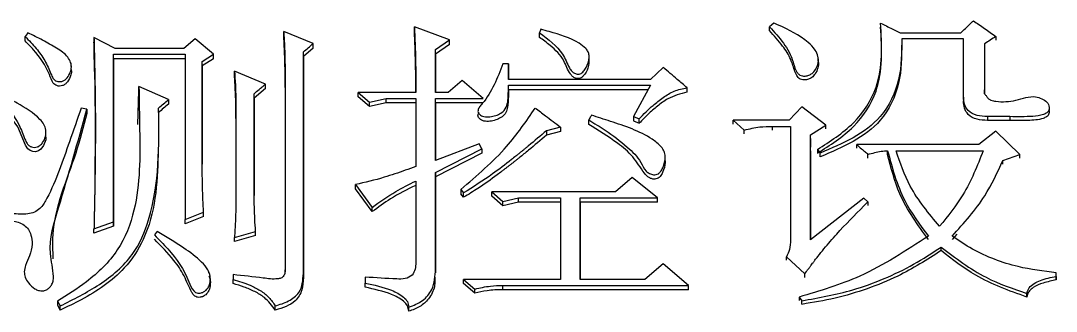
# Model space of a CAD drawing. Header units: millimetres. Extents: x 2344 to 4024, y 1094 to 2282.
# Drawn here: x 2726.69 to 2734.66, y 2058.27 to 2060.51 of the extents above; entities that cross this region are included whole.
import ezdxf

# ---------------------------------------------------------------- set-up
doc = ezdxf.new("R2010")
doc.units = ezdxf.units.MM

msp = doc.modelspace()

# ---------------------------------------------------------------- linework, layer by layer
at = {"color": 7, "linetype": 'Continuous', "lineweight": 25}
for p, q in [((2729.9887, 2060.3645), (2729.7183, 2060.4655)), ((2729.7183, 2060.4306), (2729.7183, 2060.4655)), ((2730.6918, 2060.4471), (2730.681, 2060.4196)), ((2732.452, 2060.4366), (2732.452, 2060.4664)), ((2726.7219, 2060.3573), (2726.7219, 2060.3921)), ((2727.4142, 2060.3003), (2727.2519, 2060.3829)), ((2727.2519, 2060.3829), (2727.2519, 2060.3481)), ((2728.0308, 2060.3737), (2727.9442, 2060.3003)), ((2728.1714, 2060.2543), (2728.0308, 2060.3737)), ((2728.9394, 2060.337), (2728.7123, 2060.4288)), ((2728.7123, 2060.3939), (2728.7123, 2060.4288)), ((2729.8805, 2060.2911), (2729.9887, 2060.3645)), ((2729.9887, 2060.3298), (2729.9887, 2060.3645)), ((2730.681, 2060.3848), (2730.681, 2060.4196)), ((2733.458, 2060.4198), (2733.9232, 2060.4198)), ((2733.9448, 2060.373), (2733.4689, 2060.373)), ((2733.4689, 2060.373), (2733.4689, 2060.3434)), ((2733.9448, 2059.9241), (2733.9448, 2060.373)), ((2734.1936, 2060.3917), (2734.1936, 2060.3621)), ((2727.9442, 2060.3003), (2727.4142, 2060.3003)), ((2728.9394, 2060.3022), (2728.8637, 2060.2381)), ((2728.9394, 2060.3022), (2728.9394, 2060.337)), ((2729.9887, 2060.3298), (2729.8805, 2060.2564)), ((2729.8805, 2059.9602), (2729.8805, 2060.2911)), ((2729.8805, 2060.2564), (2729.8805, 2060.2911)), ((2733.4695, 2060.2955), (2733.4695, 2060.3252)), ((2734.1071, 2060.3357), (2734.1071, 2059.9803)), ((2734.1071, 2060.3357), (2734.1071, 2060.3061)), ((2734.1071, 2060.3058), (2734.1071, 2059.9509)), ((2727.4034, 2060.2543), (2727.955, 2060.2543)), ((2727.4034, 2058.9643), (2727.4034, 2060.2543)), ((2727.4034, 2060.2197), (2727.4034, 2060.2543)), ((2727.4034, 2060.2197), (2727.4034, 2058.9314)), ((2727.955, 2060.2197), (2727.4034, 2060.2197)), ((2727.955, 2060.2543), (2727.9551, 2058.9828)), ((2728.0849, 2060.1992), (2728.1714, 2060.2543)), ((2728.1714, 2060.2197), (2728.0849, 2060.1647)), ((2728.1714, 2060.2197), (2728.1714, 2060.2543)), ((2728.8637, 2058.5665), (2728.8637, 2060.2727)), ((2728.8637, 2060.2381), (2728.8637, 2060.2727)), ((2728.8637, 2060.2381), (2728.8637, 2058.534)), ((2729.8805, 2060.2564), (2729.8805, 2059.9602)), ((2731.0627, 2060.1915), (2731.0627, 2060.2265)), ((2732.8255, 2060.203), (2732.8255, 2060.2326)), ((2727.0772, 2060.1611), (2727.0772, 2060.1729)), ((2727.0772, 2060.138), (2727.0772, 2060.1496)), ((2728.0849, 2059.4075), (2728.0849, 2060.1992)), ((2728.0849, 2060.1647), (2728.0849, 2060.1992)), ((2728.0849, 2060.1647), (2728.0849, 2059.4074)), ((2728.5716, 2060.0246), (2728.3337, 2060.1257)), ((2728.3337, 2060.0912), (2728.3337, 2060.1257)), ((2730.443, 2060.1809), (2730.3998, 2060.1809)), ((2730.443, 2060.0614), (2730.443, 2060.1809)), ((2730.443, 2060.1809), (2730.443, 2060.1463)), ((2730.443, 2060.1463), (2730.443, 2060.0614)), ((2731.6329, 2060.1533), (2731.5356, 2060.0614)), ((2730.0861, 2060.0522), (2729.9779, 2059.9602)), ((2730.2483, 2059.9142), (2730.0861, 2060.0522)), ((2731.5356, 2060.0614), (2730.443, 2060.0614)), ((2727.5904, 2059.7138), (2727.5981, 2059.9719)), ((2727.8252, 2059.905), (2727.5981, 2060.0062)), ((2727.5981, 2059.9719), (2727.5981, 2060.0062)), ((2728.5716, 2059.9903), (2728.4851, 2059.9168)), ((2728.5716, 2059.9903), (2728.5716, 2060.0246)), ((2728.7231, 2060.0338), (2728.7231, 2058.5942)), ((2728.7231, 2060.0338), (2728.7231, 2059.9994)), ((2730.4431, 2060.0154), (2731.5356, 2060.0154)), ((2730.4431, 2059.9811), (2730.4431, 2060.0154)), ((2731.5169, 2059.9811), (2730.4431, 2059.9811)), ((2731.5356, 2060.0154), (2731.4058, 2059.7762)), ((2731.8169, 2059.9627), (2731.8169, 2059.997)), ((2734.1071, 2059.9513), (2734.1071, 2059.9803)), ((2727.8252, 2059.905), (2727.8252, 2059.8708)), ((2728.4851, 2059.1676), (2728.4851, 2059.951)), ((2728.4851, 2059.9168), (2728.4851, 2059.951)), ((2728.4851, 2059.9168), (2728.4851, 2059.1675)), ((2729.2856, 2059.9602), (2729.3721, 2059.8866)), ((2729.7291, 2059.9602), (2729.2856, 2059.9602)), ((2729.3721, 2059.8525), (2729.2856, 2059.926)), ((2729.3721, 2059.8866), (2729.5019, 2059.9142)), ((2729.3721, 2059.8525), (2729.3721, 2059.8866)), ((2729.5019, 2059.9142), (2729.7291, 2059.9142)), ((2729.5019, 2059.88), (2729.5019, 2059.9142)), ((2729.7291, 2059.9142), (2729.7291, 2059.3891)), ((2729.9779, 2059.9602), (2729.8805, 2059.9602)), ((2729.8805, 2059.9142), (2730.2483, 2059.9142)), ((2729.8805, 2059.4352), (2729.8805, 2059.9142)), ((2729.8805, 2059.88), (2729.8805, 2059.9142)), ((2733.9448, 2059.9241), (2733.9448, 2059.8952)), ((2727.1978, 2059.8314), (2727.1546, 2059.8406)), ((2727.1978, 2059.8314), (2727.1978, 2059.7973)), ((2727.7495, 2059.8065), (2727.7495, 2059.8406)), ((2729.5019, 2059.88), (2729.3721, 2059.8525)), ((2729.7291, 2059.88), (2729.5019, 2059.88)), ((2729.8805, 2059.88), (2729.8805, 2059.4352)), ((2730.2483, 2059.88), (2729.8805, 2059.88)), ((2730.2167, 2059.8439), (2730.2167, 2059.8414)), ((2732.7008, 2059.8492), (2732.6035, 2059.7462)), ((2732.8847, 2059.7087), (2732.7008, 2059.8492)), ((2734.6031, 2059.8533), (2734.6031, 2059.8567)), ((2734.6031, 2059.8277), (2734.6031, 2059.8299)), ((2728.3445, 2059.7605), (2728.3445, 2059.7946)), ((2731.4058, 2059.7762), (2731.449, 2059.7578)), ((2731.4058, 2059.7762), (2731.4058, 2059.7422)), ((2731.4058, 2059.7422), (2731.449, 2059.7238)), ((2732.1708, 2059.7462), (2732.2573, 2059.6712)), ((2732.6035, 2059.7462), (2732.1708, 2059.7462)), ((2734.3018, 2059.7743), (2734.1287, 2059.7743)), ((2734.1287, 2059.7743), (2734.1287, 2059.7456)), ((2734.3018, 2059.7452), (2734.1287, 2059.7452)), ((2734.3018, 2059.7743), (2734.3018, 2059.7452)), ((2726.8804, 2059.6716), (2726.8804, 2059.6721)), ((2726.8804, 2059.6378), (2726.8804, 2059.6687)), ((2730.8433, 2059.6933), (2730.7351, 2059.6657)), ((2730.7351, 2059.6657), (2730.7351, 2059.6318)), ((2730.8433, 2059.6594), (2730.7351, 2059.6318)), ((2730.8433, 2059.6933), (2730.8433, 2059.6594)), ((2732.2573, 2059.6427), (2732.2573, 2059.6712)), ((2732.4737, 2059.6993), (2732.6143, 2059.6993)), ((2732.4737, 2059.6708), (2732.4737, 2059.6993)), ((2732.6143, 2059.6993), (2732.6143, 2058.8263)), ((2732.7657, 2059.6337), (2732.8847, 2059.7087)), ((2732.8847, 2059.6801), (2732.8847, 2059.7087)), ((2734.1936, 2059.6619), (2734.0638, 2059.5587)), ((2734.3775, 2059.4837), (2734.1936, 2059.6619)), ((2730.2159, 2059.5643), (2729.8805, 2059.4352)), ((2730.2375, 2059.5274), (2730.2159, 2059.5643)), ((2732.7658, 2058.8263), (2732.7657, 2059.6337)), ((2732.7657, 2059.6053), (2732.7657, 2059.6337)), ((2732.7657, 2059.6048), (2732.7657, 2059.5403)), ((2729.8805, 2059.343), (2730.2375, 2059.5274)), ((2730.2375, 2059.4937), (2729.8805, 2059.3095)), ((2730.2375, 2059.5274), (2730.2375, 2059.4937)), ((2732.7657, 2059.512), (2732.7658, 2058.8263)), ((2732.8198, 2059.5212), (2732.8415, 2059.4931)), ((2732.8198, 2059.5212), (2732.8198, 2059.493)), ((2732.8415, 2059.4649), (2732.8415, 2059.4931)), ((2734.0638, 2059.5587), (2733.1227, 2059.5587)), ((2733.1227, 2059.5304), (2733.1227, 2059.5587)), ((2733.2093, 2059.4555), (2733.2093, 2059.4837)), ((2733.3607, 2059.4836), (2733.3607, 2059.5118)), ((2733.4256, 2059.5119), (2734.0962, 2059.5119)), ((2734.2477, 2059.4368), (2734.3775, 2059.4837)), ((2734.3775, 2059.4555), (2734.3775, 2059.4837)), ((2731.6479, 2059.4678), (2731.6479, 2059.4751)), ((2731.6479, 2059.4411), (2731.6479, 2059.4649)), ((2734.2477, 2059.4087), (2734.2477, 2059.4368)), ((2729.8805, 2058.6035), (2729.8805, 2059.343)), ((2729.8805, 2059.343), (2729.8805, 2059.3095)), ((2729.264, 2059.2507), (2729.3936, 2059.0754)), ((2729.264, 2059.2174), (2729.264, 2059.2507)), ((2729.7291, 2059.2784), (2729.7291, 2058.6498)), ((2729.8805, 2059.3095), (2729.8805, 2058.571)), ((2731.395, 2059.3061), (2731.2652, 2059.1953)), ((2731.5897, 2059.1491), (2731.395, 2059.3061)), ((2729.3936, 2059.0423), (2729.264, 2059.2174)), ((2730.0752, 2059.2138), (2730.0969, 2059.1861)), ((2730.0752, 2059.2138), (2730.0752, 2059.1805)), ((2730.0969, 2059.1528), (2730.0752, 2059.1805)), ((2730.0969, 2059.1528), (2730.0969, 2059.1861)), ((2730.3132, 2059.1953), (2730.3998, 2059.1214)), ((2731.2652, 2059.1953), (2730.3132, 2059.1953)), ((2730.3132, 2059.162), (2730.3132, 2059.1953)), ((2730.3998, 2059.0883), (2730.3132, 2059.162)), ((2730.3998, 2059.1214), (2730.5188, 2059.1491)), ((2730.3998, 2059.0883), (2730.3998, 2059.1214)), ((2730.5188, 2059.1159), (2730.3998, 2059.0883)), ((2730.5188, 2059.1491), (2730.8433, 2059.1491)), ((2730.8433, 2059.1159), (2730.5188, 2059.1159)), ((2730.9947, 2059.1491), (2731.5897, 2059.1491)), ((2730.9947, 2059.1159), (2730.9947, 2059.1491)), ((2731.5897, 2059.1159), (2730.9947, 2059.1159)), ((2731.5897, 2059.1159), (2731.5897, 2059.1491)), ((2733.1768, 2059.1459), (2732.7658, 2058.8263)), ((2733.2093, 2059.1177), (2733.1768, 2059.1459)), ((2733.2093, 2059.1177), (2733.2093, 2059.0901)), ((2727.9551, 2058.9828), (2728.0957, 2059.0383)), ((2728.0957, 2059.0052), (2727.9551, 2058.9498)), ((2728.0957, 2059.0052), (2728.0957, 2059.0383)), ((2729.3936, 2059.0423), (2729.3936, 2059.0754)), ((2727.2519, 2058.9089), (2727.4034, 2058.9643)), ((2727.4034, 2058.9314), (2727.2519, 2058.876)), ((2727.4034, 2058.9314), (2727.4034, 2058.9643)), ((2727.9551, 2058.9498), (2727.9551, 2058.9828)), ((2727.2519, 2058.876), (2727.2519, 2058.9089)), ((2728.3337, 2058.8441), (2728.4959, 2058.8904)), ((2728.4959, 2058.8575), (2728.3337, 2058.8113)), ((2728.4959, 2058.8575), (2728.4959, 2058.8904)), ((2733.8943, 2058.8691), (2733.8583, 2058.8267)), ((2728.3337, 2058.8113), (2728.3337, 2058.8441)), ((2733.7718, 2058.7429), (2733.7718, 2058.77)), ((2732.5819, 2058.6947), (2732.7225, 2058.5629)), ((2732.5819, 2058.6677), (2732.5819, 2058.6947)), ((2731.6329, 2058.6406), (2731.4923, 2058.5202)), ((2731.8277, 2058.4739), (2731.6329, 2058.6406)), ((2728.1372, 2058.5708), (2728.1372, 2058.5776)), ((2728.3229, 2058.5572), (2728.3229, 2058.5202)), ((2728.3229, 2058.5572), (2728.3229, 2058.5248)), ((2728.7231, 2058.5618), (2728.7231, 2058.5942)), ((2728.8637, 2058.534), (2728.8637, 2058.5665)), ((2729.3397, 2058.5387), (2729.3397, 2058.4924)), ((2729.3397, 2058.5387), (2729.3397, 2058.5063)), ((2729.8787, 2058.5051), (2729.8787, 2058.5377)), ((2729.8805, 2058.571), (2729.8805, 2058.6035)), ((2732.7225, 2058.5362), (2732.7225, 2058.5629)), ((2734.6588, 2058.5441), (2734.6588, 2058.5724)), ((2734.6588, 2058.5456), (2734.6588, 2058.5724)), ((2734.6588, 2058.5441), (2734.6588, 2058.5174)), ((2728.3229, 2058.4878), (2728.3229, 2058.5202)), ((2729.3397, 2058.46), (2729.3397, 2058.4924)), ((2730.0969, 2058.5202), (2730.1834, 2058.4461)), ((2730.8433, 2058.5202), (2730.0969, 2058.5202)), ((2730.0969, 2058.4878), (2730.0969, 2058.5202)), ((2730.1834, 2058.4138), (2730.0969, 2058.4878)), ((2730.3998, 2058.4739), (2731.8277, 2058.4739)), ((2730.3998, 2058.4415), (2730.3998, 2058.4739)), ((2731.4923, 2058.5202), (2730.9947, 2058.5202)), ((2731.8277, 2058.4415), (2731.8277, 2058.4739)), ((2730.1834, 2058.4138), (2730.1834, 2058.4461)), ((2731.8277, 2058.4415), (2730.3998, 2058.4415)), ((2732.6792, 2058.384), (2732.7009, 2058.3558)), ((2732.6792, 2058.384), (2732.6792, 2058.3576)), ((2734.4316, 2058.3859), (2734.4316, 2058.4123)), ((2726.9707, 2058.3534), (2726.9923, 2058.3163)), ((2726.9707, 2058.3534), (2726.9707, 2058.3212)), ((2726.9707, 2058.3212), (2726.9923, 2058.2841)), ((2726.9923, 2058.2841), (2726.9923, 2058.3163)), ((2728.6474, 2058.2841), (2728.6474, 2058.3163)), ((2729.675, 2058.2749), (2729.675, 2058.307)), ((2732.7009, 2058.3294), (2732.7009, 2058.3558))]:
    msp.add_line(p, q, dxfattribs=at)
at = {"color": 7, "linetype": 'Continuous', "lineweight": 25, "flags": 128}
for points in [[(2732.4845, 2060.4945), (2732.4682, 2060.4804), (2732.452, 2060.4664)], [(2726.7435, 2060.4196), (2726.738, 2060.4126), (2726.73, 2060.4024), (2726.7219, 2060.3921)], [(2729.2856, 2059.926), (2729.2856, 2059.9346), (2729.2856, 2059.9433), (2729.2856, 2059.9602)], [(2726.8798, 2059.638), (2726.8803, 2059.5958), (2726.8646, 2059.5531), (2726.843, 2059.5242), (2726.8245, 2059.5107), (2726.802, 2059.5042), (2726.7814, 2059.505), (2726.7596, 2059.5127), (2726.7424, 2059.5268), (2726.7256, 2059.5549), (2726.6653, 2059.6958), (2726.5381, 2059.8709), (2726.5381, 2059.8709)], [(2731.0597, 2059.7147), (2731.0597, 2059.7316), (2731.0597, 2059.7486)], [(2731.449, 2059.7238), (2731.449, 2059.7408), (2731.449, 2059.7578)], [(2732.1708, 2059.7175), (2732.1708, 2059.7244), (2732.1708, 2059.7318), (2732.1708, 2059.7462)], [(2730.5188, 2059.1159), (2730.5188, 2059.1242), (2730.5188, 2059.1325), (2730.5188, 2059.1491)], [(2727.7387, 2058.8904), (2727.7332, 2058.8833), (2727.7252, 2058.873), (2727.7171, 2058.8627)]]:
    msp.add_lwpolyline(points, dxfattribs=at)
at = {"color": 7, "linetype": 'Continuous', "lineweight": 25}
for points, knots in [([(2729.7183, 2060.4655), (2729.722, 2060.3772), (2729.7274, 2060.2489), (2729.7288, 2060.0804), (2729.729, 2060.0003), (2729.7291, 2059.9602)], [0, 0, 0, 0, 0.525139, 0.762561, 1, 1, 1, 1]), ([(2730.681, 2060.4196), (2730.7486, 2060.3702), (2730.8499, 2060.2962), (2730.8966, 2060.1754), (2730.9246, 2060.1281), (2730.9427, 2060.1124), (2730.9596, 2060.1034), (2730.9785, 2060.1002), (2730.9942, 2060.1033), (2731.0125, 2060.1151), (2731.0392, 2060.1478), (2731.0607, 2060.1935), (2731.0647, 2060.2421), (2731.0565, 2060.2749), (2731.0309, 2060.3089), (2730.9373, 2060.3748), (2730.8142, 2060.4133), (2730.7134, 2060.4411), (2730.6918, 2060.4471)], [0, 0, 0, 0, 0.227643, 0.340918, 0.369432, 0.383636, 0.40814, 0.421602, 0.435183, 0.450932, 0.481252, 0.554321, 0.592682, 0.621741, 0.650784, 0.712011, 0.938181, 1, 1, 1, 1]), ([(2732.452, 2060.4664), (2732.489, 2060.4254), (2732.5634, 2060.343), (2732.6327, 2060.22), (2732.65, 2060.1243), (2732.6849, 2060.0933), (2732.7077, 2060.0862), (2732.7339, 2060.086), (2732.7618, 2060.0942), (2732.7896, 2060.1142), (2732.8128, 2060.1466), (2732.8293, 2060.1901), (2732.8272, 2060.2404), (2732.8013, 2060.2967), (2732.7059, 2060.3899), (2732.5895, 2060.4486), (2732.4967, 2060.4891), (2732.4845, 2060.4944)], [0, 0, 0, 0, 0.147264, 0.295549, 0.379238, 0.397703, 0.416178, 0.440331, 0.464931, 0.490583, 0.529382, 0.57023, 0.614805, 0.662848, 0.734386, 0.964893, 1, 1, 1, 1]), ([(2732.8198, 2059.5212), (2732.9179, 2059.5835), (2733.1094, 2059.7053), (2733.3318, 2060.0472), (2733.3161, 2060.3254), (2733.3066, 2060.4945)], [0, 0, 0, 0, 0.29142, 0.569226, 1, 1, 1, 1]), ([(2732.8198, 2059.4924), (2732.9179, 2059.5547), (2733.1093, 2059.6762), (2733.3318, 2060.0176), (2733.3161, 2060.2955), (2733.3066, 2060.4644)], [0, 0, 0, 0, 0.291558, 0.569369, 1, 1, 1, 1]), ([(2733.3066, 2060.4945), (2733.3214, 2060.4872), (2733.351, 2060.4726), (2733.4015, 2060.4477), (2733.4372, 2060.4301), (2733.458, 2060.4198)], [0, 0, 0, 0, 0.2932077, 0.5864153, 1, 1, 1, 1]), ([(2733.9232, 2060.4198), (2733.9351, 2060.4311), (2733.9572, 2060.4524), (2733.9897, 2060.4835), (2734.0103, 2060.5033), (2734.0205, 2060.5132)], [0, 0, 0, 0, 0.365746, 0.682872, 1, 1, 1, 1]), ([(2734.0205, 2060.5132), (2734.0494, 2060.4929), (2734.1071, 2060.4525), (2734.1648, 2060.412), (2734.1936, 2060.3917)], [0, 0, 0, 0, 0.499999, 1, 1, 1, 1]), ([(2726.7219, 2060.3921), (2726.7512, 2060.3618), (2726.807, 2060.3038), (2726.876, 2060.2073), (2726.911, 2060.1273), (2726.9318, 2060.0753), (2726.9478, 2060.0556), (2726.9649, 2060.0463), (2726.9842, 2060.0429), (2727.0046, 2060.0448), (2727.0269, 2060.0544), (2727.0514, 2060.0785), (2727.07, 2060.113), (2727.0811, 2060.1542), (2727.0739, 2060.195), (2727.0411, 2060.2513), (2726.9605, 2060.3047), (2726.8569, 2060.3647), (2726.7814, 2060.4013), (2726.7435, 2060.4196)], [0, 0, 0, 0, 0.120486, 0.230168, 0.339823, 0.374602, 0.392982, 0.411577, 0.427593, 0.446559, 0.467306, 0.493913, 0.542941, 0.579847, 0.61702, 0.661529, 0.765546, 0.882403, 1, 1, 1, 1]), ([(2727.2519, 2060.3829), (2727.2522, 2060.3729), (2727.2525, 2060.358), (2727.253, 2060.338), (2727.2533, 2060.3231), (2727.2537, 2060.3081), (2727.2541, 2060.2931), (2727.2544, 2060.2782), (2727.2547, 2060.2657), (2727.2549, 2060.2557), (2727.2551, 2060.2482), (2727.2553, 2060.2407), (2727.2555, 2060.2333), (2727.2556, 2060.2258), (2727.2558, 2060.2183), (2727.256, 2060.2108), (2727.2563, 2060.1958), (2727.2575, 2060.1434), (2727.2587, 2060.0835), (2727.2597, 2060.0236), (2727.2602, 2059.9936), (2727.2608, 2059.9536), (2727.2615, 2059.9037), (2727.2622, 2059.8437), (2727.2626, 2059.7837), (2727.2628, 2059.7236), (2727.2628, 2059.6636), (2727.2626, 2059.6035), (2727.2623, 2059.5434), (2727.2618, 2059.4833), (2727.2612, 2059.4232), (2727.2604, 2059.3631), (2727.2595, 2059.3029), (2727.2585, 2059.2428), (2727.2576, 2059.1926), (2727.2569, 2059.1525), (2727.2563, 2059.1224), (2727.2557, 2059.0923), (2727.2551, 2059.0622), (2727.2543, 2059.0216), (2727.2535, 2058.9859), (2727.2527, 2058.9448), (2727.2523, 2058.9243), (2727.2519, 2058.9089)], [0, 0, 0, 0, 0.020371, 0.030556, 0.040742, 0.050927, 0.061113, 0.071298, 0.081483, 0.086576, 0.091669, 0.096762, 0.101854, 0.106947, 0.11204, 0.117132, 0.122225, 0.142596, 0.22408, 0.24445, 0.264821, 0.285192, 0.325934, 0.366676, 0.407417, 0.448159, 0.488901, 0.529643, 0.570384, 0.611126, 0.651868, 0.69261, 0.733351, 0.774093, 0.814835, 0.835206, 0.855577, 0.875948, 0.896318, 0.916689, 0.958345, 0.968758, 1, 1, 1, 1]), ([(2728.7123, 2060.4288), (2728.7147, 2060.3895), (2728.7197, 2060.3108), (2728.7228, 2060.1791), (2728.723, 2060.0867), (2728.7231, 2060.0338)], [0, 0, 0, 0, 0.299228, 0.598476, 1, 1, 1, 1]), ([(2728.7231, 2059.9994), (2728.723, 2060.0389), (2728.7228, 2060.1178), (2728.7209, 2060.2494), (2728.7154, 2060.3413), (2728.7123, 2060.3939)], [0, 0, 0, 0, 0.299614, 0.599241, 1, 1, 1, 1]), ([(2729.729, 2059.9602), (2729.7289, 2059.9931), (2729.7287, 2060.0702), (2729.727, 2060.2271), (2729.7217, 2060.3509), (2729.7183, 2060.4306)], [0, 0, 0, 0, 0.209271, 0.491301, 1, 1, 1, 1]), ([(2731.0615, 2060.1919), (2731.0597, 2060.177), (2731.0551, 2060.1392), (2731.0301, 2060.099), (2731.0042, 2060.0745), (2730.989, 2060.0672), (2730.9732, 2060.066), (2730.9544, 2060.0711), (2730.9344, 2060.0833), (2730.8993, 2060.1266), (2730.8712, 2060.2221), (2730.7796, 2060.3134), (2730.7088, 2060.3646), (2730.681, 2060.3848)], [0, 0, 0, 0, 0.07582, 0.192022, 0.226951, 0.249428, 0.272071, 0.300262, 0.34128, 0.383377, 0.572828, 0.832144, 1, 1, 1, 1]), ([(2732.8247, 2060.2025), (2732.8253, 2060.2009), (2732.8313, 2060.1839), (2732.8254, 2060.1472), (2732.8066, 2060.1057), (2732.7798, 2060.0759), (2732.7511, 2060.0602), (2732.7227, 2060.0557), (2732.698, 2060.0588), (2732.679, 2060.068), (2732.66, 2060.0882), (2732.6405, 2060.1387), (2732.6167, 2060.2226), (2732.5488, 2060.3293), (2732.4867, 2060.398), (2732.452, 2060.4364)], [0, 0, 0, 0, 0.007427, 0.08003, 0.156119, 0.209437, 0.252123, 0.294833, 0.329859, 0.356953, 0.384034, 0.449164, 0.593735, 0.772907, 1, 1, 1, 1]), ([(2733.4689, 2060.373), (2733.4687, 2060.2684), (2733.4682, 2060.0582), (2733.2934, 2059.6869), (2733.0151, 2059.5676), (2732.8415, 2059.4931)], [0, 0, 0, 0, 0.271711, 0.545564, 1, 1, 1, 1]), ([(2734.1936, 2060.3917), (2734.1792, 2060.3824), (2734.1504, 2060.3637), (2734.1215, 2060.345), (2734.1071, 2060.3357)], [0, 0, 0, 0, 0.5, 1, 1, 1, 1]), ([(2727.0767, 2060.138), (2727.077, 2060.1369), (2727.0815, 2060.1232), (2727.0737, 2060.088), (2727.056, 2060.0504), (2727.0312, 2060.0236), (2727.0103, 2060.0119), (2726.9876, 2060.0082), (2726.9665, 2060.0112), (2726.9494, 2060.0202), (2726.9255, 2060.0471), (2726.8957, 2060.149), (2726.8187, 2060.2578), (2726.7436, 2060.335), (2726.7219, 2060.3573)], [0, 0, 0, 0, 0.0055612, 0.0706638, 0.1676367, 0.2085209, 0.2434023, 0.2783337, 0.313115, 0.3400719, 0.3669681, 0.4836117, 0.8508324, 1, 1, 1, 1]), ([(2727.2566, 2060.121), (2727.256, 2060.1555), (2727.2544, 2060.2312), (2727.2528, 2060.3069), (2727.2519, 2060.3481)], [0, 0, 0, 0, 0.455718, 1, 1, 1, 1]), ([(2728.8637, 2060.2727), (2728.8763, 2060.2834), (2728.9016, 2060.3049), (2728.9268, 2060.3263), (2728.9394, 2060.337)], [0, 0, 0, 0, 0.499999, 1, 1, 1, 1]), ([(2733.4689, 2060.3432), (2733.4687, 2060.2386), (2733.4683, 2060.0287), (2733.2933, 2059.6578), (2733.0151, 2059.5387), (2732.8415, 2059.4644)], [0, 0, 0, 0, 0.27158, 0.545365, 1, 1, 1, 1]), ([(2727.2564, 2060.1317), (2727.2587, 2059.9753), (2727.2621, 2059.73), (2727.2599, 2059.4425), (2727.2582, 2059.3132), (2727.2582, 2059.2824), (2727.2583, 2059.2793), (2727.2584, 2059.2793), (2727.2584, 2059.2793)], [0, 0, 0, 0, 0.55345, 0.867203, 0.980365, 0.994237, 0.998832, 1, 1, 1, 1]), ([(2728.3337, 2060.1257), (2728.3362, 2060.0903), (2728.3413, 2060.0175), (2728.344, 2059.907), (2728.3443, 2059.8321), (2728.3445, 2059.7946)], [0, 0, 0, 0, 0.321919, 0.660869, 1, 1, 1, 1]), ([(2730.3998, 2060.1809), (2730.3574, 2060.0721), (2730.3111, 2059.9531), (2730.2199, 2059.8507), (2730.2065, 2059.8275), (2730.208, 2059.8076), (2730.2157, 2059.795), (2730.2275, 2059.7848), (2730.2509, 2059.7727), (2730.2884, 2059.77), (2730.3335, 2059.7778), (2730.3749, 2059.7947), (2730.4159, 2059.8229), (2730.4367, 2059.8728), (2730.4405, 2059.9388), (2730.4421, 2059.9864), (2730.4431, 2060.0154)], [0, 0, 0, 0, 0.410682, 0.448949, 0.485441, 0.501738, 0.518559, 0.536626, 0.555642, 0.608214, 0.659889, 0.710594, 0.760792, 0.827972, 0.89499, 1, 1, 1, 1]), ([(2731.8168, 2059.997), (2731.7919, 2060.0182), (2731.7487, 2060.0549), (2731.6874, 2060.107), (2731.6511, 2060.1379), (2731.6329, 2060.1533)], [0, 0, 0, 0, 0.407162, 0.703581, 1, 1, 1, 1]), ([(2728.3445, 2059.7605), (2728.3444, 2059.7961), (2728.3441, 2059.8691), (2728.3403, 2059.9794), (2728.3359, 2060.0539), (2728.3337, 2060.0912)], [0, 0, 0, 0, 0.322349, 0.661088, 1, 1, 1, 1]), ([(2727.5981, 2060.0062), (2727.5999, 2059.8955), (2727.6051, 2059.5789), (2727.6097, 2059.1464), (2727.453, 2058.7339), (2727.22, 2058.5094), (2727.0465, 2058.4008), (2726.9707, 2058.3534)], [0, 0, 0, 0, 0.178231, 0.509536, 0.685642, 0.862667, 1, 1, 1, 1]), ([(2728.4851, 2059.951), (2728.4975, 2059.9615), (2728.5181, 2059.979), (2728.5469, 2060.0036), (2728.5634, 2060.0176), (2728.5716, 2060.0246)], [0, 0, 0, 0, 0.428366, 0.714182, 1, 1, 1, 1]), ([(2730.4431, 2059.9811), (2730.4421, 2059.9442), (2730.4407, 2059.8927), (2730.433, 2059.8267), (2730.4123, 2059.7864), (2730.3749, 2059.7606), (2730.3335, 2059.7438), (2730.2884, 2059.7359), (2730.2509, 2059.7387), (2730.2275, 2059.7507), (2730.2157, 2059.761), (2730.2081, 2059.7735), (2730.2064, 2059.7913), (2730.2133, 2059.8024), (2730.2177, 2059.8094)], [0, 0, 0, 0, 0.2458225, 0.3427092, 0.4403078, 0.5326766, 0.6260068, 0.7211389, 0.8179226, 0.8529217, 0.8861625, 0.9170993, 0.9470635, 1, 1, 1, 1]), ([(2731.449, 2059.7578), (2731.4835, 2059.7931), (2731.5405, 2059.8515), (2731.631, 2059.9222), (2731.7159, 2059.9767), (2731.783, 2059.9902), (2731.8168, 2059.997)], [0, 0, 0, 0, 0.334415, 0.553138, 0.774737, 1, 1, 1, 1]), ([(2731.8168, 2059.9627), (2731.7657, 2059.9491), (2731.682, 2059.9268), (2731.5885, 2059.8556), (2731.5153, 2059.7928), (2731.4711, 2059.7467), (2731.449, 2059.7238)], [0, 0, 0, 0, 0.3453624, 0.5656072, 0.7836122, 1, 1, 1, 1]), ([(2734.1071, 2059.9803), (2734.1058, 2059.9763), (2734.1035, 2059.9692), (2734.1022, 2059.9599), (2734.1037, 2059.9529), (2734.1109, 2059.9446), (2734.1231, 2059.9319), (2734.1346, 2059.9115), (2734.1606, 2059.8973), (2734.232, 2059.8856), (2734.3483, 2059.8918), (2734.4658, 2059.941), (2734.5475, 2059.9142), (2734.5813, 2059.8924), (2734.6, 2059.8685), (2734.6058, 2059.8487), (2734.6044, 2059.83), (2734.5973, 2059.8144), (2734.583, 2059.8006), (2734.5441, 2059.7824), (2734.4472, 2059.7719), (2734.3605, 2059.7733), (2734.3018, 2059.7743)], [0, 0, 0, 0, 0.0138, 0.025127, 0.031098, 0.037099, 0.060784, 0.089374, 0.112534, 0.153888, 0.320046, 0.483741, 0.537098, 0.589789, 0.612612, 0.635583, 0.657284, 0.674402, 0.691535, 0.721107, 0.811251, 1, 1, 1, 1]), ([(2726.5381, 2059.9051), (2726.5893, 2059.8426), (2726.666, 2059.7489), (2726.7099, 2059.6259), (2726.7327, 2059.5714), (2726.7508, 2059.5504), (2726.7711, 2059.5401), (2726.7938, 2059.5364), (2726.8164, 2059.5395), (2726.8391, 2059.5523), (2726.8624, 2059.579), (2726.8818, 2059.6201), (2726.8834, 2059.6696), (2726.8689, 2059.7163), (2726.8014, 2059.7955), (2726.6905, 2059.8622), (2726.5932, 2059.9146), (2726.5597, 2059.9327)], [0, 0, 0, 0, 0.226353, 0.339206, 0.374163, 0.395072, 0.416138, 0.435558, 0.45699, 0.476776, 0.506219, 0.555776, 0.604139, 0.64694, 0.693735, 0.894302, 1, 1, 1, 1]), ([(2727.7495, 2059.8406), (2727.7621, 2059.8513), (2727.7874, 2059.8728), (2727.8126, 2059.8943), (2727.8252, 2059.905)], [0, 0, 0, 0, 0.5, 1, 1, 1, 1]), ([(2734.1287, 2059.7743), (2734.1017, 2059.7754), (2734.0487, 2059.7776), (2733.9807, 2059.8117), (2733.9482, 2059.8684), (2733.9459, 2059.9057), (2733.9448, 2059.9241)], [0, 0, 0, 0, 0.2935292, 0.5772393, 0.7904501, 1, 1, 1, 1]), ([(2734.1287, 2059.7452), (2734.1017, 2059.7463), (2734.0487, 2059.7485), (2733.9808, 2059.7825), (2733.9482, 2059.8392), (2733.9459, 2059.8764), (2733.9448, 2059.8948)], [0, 0, 0, 0, 0.293693, 0.577474, 0.790597, 1, 1, 1, 1]), ([(2727.1546, 2059.8406), (2727.1238, 2059.7542), (2727.0406, 2059.5211), (2726.9545, 2059.2592), (2726.8551, 2059.0815), (2726.8065, 2059.0412), (2726.7353, 2059.0194), (2726.6366, 2059.0257), (2726.557, 2059.0339), (2726.5164, 2059.0381)], [0, 0, 0, 0, 0.239125, 0.645779, 0.717633, 0.759609, 0.801685, 0.898672, 1, 1, 1, 1]), ([(2726.5164, 2059.0013), (2726.517, 2058.9986), (2726.5182, 2058.9933), (2726.5241, 2058.986), (2726.537, 2058.9784), (2726.5585, 2058.9743), (2726.6042, 2058.9714), (2726.6595, 2058.969), (2726.7154, 2058.9415), (2726.7492, 2058.9061), (2726.7726, 2058.855), (2726.7804, 2058.7846), (2726.7598, 2058.7051), (2726.7265, 2058.6384), (2726.7129, 2058.5817), (2726.7202, 2058.5335), (2726.7482, 2058.488), (2726.7851, 2058.453), (2726.8253, 2058.4341), (2726.857, 2058.4308), (2726.8857, 2058.4387), (2726.9088, 2058.4546), (2726.9269, 2058.4774), (2726.9392, 2058.5079), (2726.9419, 2058.5906), (2726.8885, 2058.778), (2727.0254, 2059.2154), (2727.1275, 2059.5801), (2727.1978, 2059.8314)], [0, 0, 0, 0, 0.003564, 0.007141, 0.011667, 0.022281, 0.03379, 0.068951, 0.089643, 0.110396, 0.130498, 0.162022, 0.201668, 0.236438, 0.25911, 0.277, 0.29888, 0.327265, 0.340596, 0.354041, 0.36589, 0.376926, 0.38899, 0.402933, 0.419058, 0.496673, 0.653151, 1, 1, 1, 1]), ([(2726.9923, 2058.3163), (2727.0948, 2058.3677), (2727.3006, 2058.4711), (2727.5604, 2058.6881), (2727.7581, 2059.1607), (2727.7532, 2059.5499), (2727.7495, 2059.8406)], [0, 0, 0, 0, 0.180959, 0.363243, 0.524232, 1, 1, 1, 1]), ([(2727.7495, 2059.8065), (2727.749, 2059.6979), (2727.7473, 2059.3708), (2727.7188, 2058.9403), (2727.4696, 2058.559), (2727.2249, 2058.3959), (2727.0462, 2058.31), (2726.9923, 2058.2841)], [0, 0, 0, 0, 0.180756, 0.544805, 0.687034, 0.905678, 1, 1, 1, 1]), ([(2727.8252, 2059.8708), (2727.8126, 2059.8601), (2727.7874, 2059.8387), (2727.7621, 2059.8172), (2727.7495, 2059.8065)], [0, 0, 0, 0, 0.5, 1, 1, 1, 1]), ([(2730.0752, 2059.2138), (2730.1992, 2059.3192), (2730.4187, 2059.5059), (2730.5789, 2059.7391), (2730.6486, 2059.8406)], [0, 0, 0, 0, 0.5647641, 1, 1, 1, 1]), ([(2730.6486, 2059.8406), (2730.6748, 2059.8208), (2730.7204, 2059.7863), (2730.7853, 2059.7372), (2730.8239, 2059.7079), (2730.8433, 2059.6933)], [0, 0, 0, 0, 0.404154, 0.702076, 1, 1, 1, 1]), ([(2734.6022, 2059.8271), (2734.6033, 2059.8238), (2734.6063, 2059.8142), (2734.6038, 2059.7988), (2734.5962, 2059.7837), (2734.5811, 2059.7702), (2734.5308, 2059.7484), (2734.4334, 2059.7433), (2734.348, 2059.7445), (2734.3018, 2059.7452)], [0, 0, 0, 0, 0.031002, 0.089187, 0.134339, 0.17946, 0.263265, 0.602046, 1, 1, 1, 1]), ([(2727.1978, 2059.7973), (2727.1711, 2059.6955), (2727.0894, 2059.3845), (2726.9218, 2059.0213), (2726.9333, 2058.7411), (2726.9359, 2058.6791)], [0, 0, 0, 0, 0.274566, 0.839435, 1, 1, 1, 1]), ([(2728.3445, 2059.7946), (2728.3445, 2059.6133), (2728.3445, 2059.4045), (2728.3445, 2059.1952), (2728.3445, 2059.1676)], [0, 0, 0, 0, 0.868151, 1, 1, 1, 1]), ([(2731.0597, 2059.7486), (2731.1027, 2059.7227), (2731.207, 2059.6599), (2731.3456, 2059.5544), (2731.4535, 2059.4476), (2731.4885, 2059.3643), (2731.5269, 2059.3347), (2731.554, 2059.3258), (2731.5782, 2059.3263), (2731.5972, 2059.3338), (2731.6161, 2059.3523), (2731.6378, 2059.396), (2731.6527, 2059.4507), (2731.6432, 2059.5078), (2731.6091, 2059.5557), (2731.4814, 2059.6539), (2731.2892, 2059.7179), (2731.1298, 2059.7697), (2731.0813, 2059.7855)], [0, 0, 0, 0, 0.09823, 0.238084, 0.342847, 0.395046, 0.415643, 0.436328, 0.448822, 0.461404, 0.474978, 0.500048, 0.559261, 0.58729, 0.615214, 0.674822, 0.90112, 1, 1, 1, 1]), ([(2731.0813, 2059.7854), (2731.0794, 2059.7823), (2731.0749, 2059.7746), (2731.0677, 2059.7624), (2731.0624, 2059.7532), (2731.0597, 2059.7486)], [0, 0, 0, 0, 0.253618, 0.626812, 1, 1, 1, 1]), ([(2730.7351, 2059.6657), (2730.689, 2059.6268), (2730.64, 2059.5856), (2730.5877, 2059.5424), (2730.5789, 2059.5352), (2730.5702, 2059.528), (2730.5615, 2059.5208), (2730.5498, 2059.5113), (2730.5381, 2059.5017), (2730.5263, 2059.4923), (2730.5175, 2059.4851), (2730.5087, 2059.4781), (2730.491, 2059.4639), (2730.4288, 2059.4147), (2730.2992, 2059.3138), (2730.1723, 2059.2337), (2730.0969, 2059.1861)], [0, 0, 0, 0, 0.2271132, 0.2413077, 0.2555022, 0.2696968, 0.2838913, 0.2980858, 0.3264748, 0.3406694, 0.3548639, 0.3690584, 0.3832529, 0.4400314, 0.6671734, 1, 1, 1, 1]), ([(2731.6464, 2059.4412), (2731.647, 2059.4349), (2731.6503, 2059.4019), (2731.6356, 2059.3572), (2731.6146, 2059.3168), (2731.596, 2059.2997), (2731.5786, 2059.2931), (2731.5579, 2059.2923), (2731.5354, 2059.298), (2731.5092, 2059.3129), (2731.4635, 2059.3706), (2731.4062, 2059.4712), (2731.2541, 2059.5941), (2731.1344, 2059.6683), (2731.0597, 2059.7147)], [0, 0, 0, 0, 0.023034, 0.119368, 0.163106, 0.184482, 0.20606, 0.22516, 0.254288, 0.284042, 0.327596, 0.510965, 0.694584, 1, 1, 1, 1]), ([(2732.2573, 2059.6712), (2732.2971, 2059.6805), (2732.3682, 2059.6972), (2732.4414, 2059.6987), (2732.4737, 2059.6993)], [0, 0, 0, 0, 0.558839, 1, 1, 1, 1]), ([(2730.7351, 2059.6318), (2730.6891, 2059.5929), (2730.6201, 2059.5345), (2730.5469, 2059.4749), (2730.5174, 2059.4513), (2730.5086, 2059.4443), (2730.4997, 2059.4372), (2730.4908, 2059.4302), (2730.4819, 2059.4232), (2730.473, 2059.4162), (2730.4641, 2059.4092), (2730.4522, 2059.4), (2730.4402, 2059.3907), (2730.4283, 2059.3814), (2730.4193, 2059.3745), (2730.4103, 2059.3676), (2730.4013, 2059.3607), (2730.3833, 2059.3469), (2730.3202, 2059.2988), (2730.2231, 2059.2297), (2730.134, 2059.1754), (2730.0969, 2059.1528)], [0, 0, 0, 0, 0.227207, 0.340812, 0.355012, 0.369212, 0.383413, 0.397613, 0.411813, 0.426014, 0.440214, 0.454414, 0.482815, 0.497015, 0.511215, 0.525416, 0.539616, 0.553816, 0.610618, 0.837948, 1, 1, 1, 1]), ([(2733.1227, 2059.5587), (2733.1351, 2059.548), (2733.1557, 2059.5302), (2733.1845, 2059.5052), (2733.201, 2059.4909), (2733.2093, 2059.4837)], [0, 0, 0, 0, 0.4283658, 0.7141852, 1, 1, 1, 1]), ([(2733.2093, 2059.4837), (2733.2265, 2059.4884), (2733.2599, 2059.4973), (2733.3102, 2059.5089), (2733.3438, 2059.5109), (2733.3607, 2059.5118)], [0, 0, 0, 0, 0.348407, 0.672288, 1, 1, 1, 1]), ([(2733.3607, 2059.5118), (2733.3959, 2059.3798), (2733.4593, 2059.1422), (2733.6082, 2058.9431), (2733.6744, 2058.8546)], [0, 0, 0, 0, 0.555454, 1, 1, 1, 1]), ([(2733.761, 2058.9299), (2733.6778, 2059.0289), (2733.5302, 2059.2047), (2733.4574, 2059.4185), (2733.4256, 2059.5119)], [0, 0, 0, 0, 0.56317, 1, 1, 1, 1]), ([(2734.0962, 2059.5119), (2734.0504, 2059.3953), (2733.968, 2059.1855), (2733.8247, 2059.0085), (2733.761, 2058.9299)], [0, 0, 0, 0, 0.555585, 1, 1, 1, 1]), ([(2728.0957, 2059.0383), (2728.094, 2059.0704), (2728.0907, 2059.1348), (2728.0861, 2059.2579), (2728.0854, 2059.3488), (2728.0849, 2059.4075)], [0, 0, 0, 0, 0.2613158, 0.522638, 1, 1, 1, 1]), ([(2733.6744, 2058.8267), (2733.5924, 2058.9404), (2733.4468, 2059.1421), (2733.3869, 2059.3795), (2733.3607, 2059.4831)], [0, 0, 0, 0, 0.563754, 1, 1, 1, 1]), ([(2733.8583, 2058.8546), (2733.948, 2058.9542), (2734.1071, 2059.1309), (2734.205, 2059.3439), (2734.2477, 2059.4368)], [0, 0, 0, 0, 0.5637392, 1, 1, 1, 1]), ([(2729.7291, 2059.3891), (2729.6752, 2059.3701), (2729.5944, 2059.3417), (2729.4405, 2059.2914), (2729.3383, 2059.2678), (2729.264, 2059.2507)], [0, 0, 0, 0, 0.353575, 0.530365, 1, 1, 1, 1]), ([(2729.3936, 2059.0754), (2729.4527, 2059.1178), (2729.5588, 2059.194), (2729.6768, 2059.2525), (2729.7291, 2059.2784)], [0, 0, 0, 0, 0.556535, 1, 1, 1, 1]), ([(2729.7291, 2059.245), (2729.6623, 2059.2123), (2729.5439, 2059.1543), (2729.4393, 2059.0763), (2729.3936, 2059.0423)], [0, 0, 0, 0, 0.563743, 1, 1, 1, 1]), ([(2728.3445, 2059.1676), (2728.3443, 2059.1342), (2728.344, 2059.0674), (2728.3405, 2058.9596), (2728.3361, 2058.8852), (2728.3337, 2058.8441)], [0, 0, 0, 0, 0.309604, 0.619232, 1, 1, 1, 1]), ([(2728.4959, 2058.8904), (2728.4937, 2058.9222), (2728.4895, 2058.9842), (2728.4862, 2059.0767), (2728.4855, 2059.1373), (2728.4851, 2059.1676)], [0, 0, 0, 0, 0.34424, 0.672044, 1, 1, 1, 1]), ([(2730.8433, 2059.1491), (2730.8433, 2059.0622), (2730.8433, 2058.8528), (2730.8433, 2058.6429), (2730.8433, 2058.5202)], [0, 0, 0, 0, 0.415229, 1, 1, 1, 1]), ([(2730.9947, 2058.5202), (2730.9947, 2058.6073), (2730.9947, 2058.8172), (2730.9947, 2059.0267), (2730.9947, 2059.1491)], [0, 0, 0, 0, 0.41523, 1, 1, 1, 1]), ([(2730.9947, 2059.1159), (2730.9947, 2059.0291), (2730.9947, 2058.8307), (2730.9947, 2058.632), (2730.9947, 2058.5202)], [0, 0, 0, 0, 0.437793, 1, 1, 1, 1]), ([(2732.7225, 2058.5629), (2732.7262, 2058.568), (2732.7317, 2058.5755), (2732.739, 2058.5856), (2732.7464, 2058.5956), (2732.7538, 2058.6057), (2732.7612, 2058.6157), (2732.7667, 2058.6232), (2732.7742, 2058.6332), (2732.7817, 2058.6432), (2732.7892, 2058.6532), (2732.7948, 2058.6606), (2732.8062, 2058.6755), (2732.8464, 2058.7272), (2732.9024, 2058.7944), (2733.0181, 2058.9259), (2733.1168, 2059.0259), (2733.1986, 2059.1071), (2733.2093, 2059.1177)], [0, 0, 0, 0, 0.025377, 0.038065, 0.050754, 0.076131, 0.088819, 0.101507, 0.114196, 0.139573, 0.152261, 0.16495, 0.177638, 0.228393, 0.431466, 0.532978, 0.939243, 1, 1, 1, 1]), ([(2727.7172, 2058.8627), (2727.7526, 2058.8274), (2727.8595, 2058.7209), (2727.96, 2058.574), (2728.0038, 2058.4458), (2728.0338, 2058.4195), (2728.0515, 2058.4137), (2728.0729, 2058.4145), (2728.0958, 2058.4226), (2728.1182, 2058.4387), (2728.1375, 2058.4656), (2728.1482, 2058.5028), (2728.1483, 2058.5488), (2728.1286, 2058.6036), (2728.0599, 2058.6796), (2727.9266, 2058.7764), (2727.8076, 2058.8486), (2727.7387, 2058.8904)], [0, 0, 0, 0, 0.115425, 0.348555, 0.412098, 0.42532, 0.438686, 0.453028, 0.472542, 0.492546, 0.515345, 0.548269, 0.582418, 0.623377, 0.682539, 0.816306, 1, 1, 1, 1]), ([(2733.6744, 2058.8546), (2733.5032, 2058.7419), (2733.1945, 2058.5389), (2732.8379, 2058.4317), (2732.6792, 2058.384)], [0, 0, 0, 0, 0.554852, 1, 1, 1, 1]), ([(2734.6588, 2058.5724), (2734.5601, 2058.5841), (2734.3981, 2058.6035), (2734.1829, 2058.6721), (2734.0108, 2058.749), (2733.9089, 2058.8196), (2733.8583, 2058.8546)], [0, 0, 0, 0, 0.3439877, 0.5650552, 0.7839694, 1, 1, 1, 1]), ([(2728.1367, 2058.5447), (2728.1373, 2058.5437), (2728.1483, 2058.5258), (2728.1498, 2058.4857), (2728.1409, 2058.4395), (2728.1195, 2058.4071), (2728.095, 2058.3896), (2728.0706, 2058.3818), (2728.0507, 2058.3817), (2728.0351, 2058.3869), (2728.0189, 2058.3995), (2727.9843, 2058.4523), (2727.9516, 2058.5513), (2727.8545, 2058.6904), (2727.769, 2058.7772), (2727.7172, 2058.8299)], [0, 0, 0, 0, 0.0040848, 0.08075, 0.1464749, 0.1863724, 0.226461, 0.2573655, 0.2796299, 0.298531, 0.3173812, 0.3558993, 0.5375188, 0.7192148, 1, 1, 1, 1]), ([(2732.6143, 2058.8263), (2732.613, 2058.8007), (2732.6108, 2058.7548), (2732.5907, 2058.7131), (2732.5819, 2058.6947)], [0, 0, 0, 0, 0.557224, 1, 1, 1, 1]), ([(2732.7009, 2058.3558), (2732.8325, 2058.3794), (2733.0486, 2058.4182), (2733.3337, 2058.5228), (2733.5632, 2058.6313), (2733.7025, 2058.7239), (2733.7718, 2058.77)], [0, 0, 0, 0, 0.3437, 0.56446, 0.78335, 1, 1, 1, 1]), ([(2733.7718, 2058.77), (2733.8832, 2058.685), (2734.0838, 2058.532), (2734.3245, 2058.4492), (2734.4316, 2058.4123)], [0, 0, 0, 0, 0.554975, 1, 1, 1, 1]), ([(2733.7718, 2058.7422), (2733.663, 2058.6726), (2733.4829, 2058.5573), (2733.2034, 2058.4453), (2732.9566, 2058.3707), (2732.7863, 2058.3426), (2732.7009, 2058.3285)], [0, 0, 0, 0, 0.335493, 0.555469, 0.777124, 1, 1, 1, 1]), ([(2734.4316, 2058.385), (2734.2961, 2058.4336), (2734.0561, 2058.5195), (2733.858, 2058.6746), (2733.7718, 2058.7422)], [0, 0, 0, 0, 0.564668, 1, 1, 1, 1]), ([(2729.7291, 2058.6498), (2729.7282, 2058.6332), (2729.7265, 2058.5995), (2729.7038, 2058.5478), (2729.6458, 2058.5219), (2729.5227, 2058.5255), (2729.4207, 2058.5329), (2729.3397, 2058.5387)], [0, 0, 0, 0, 0.111586, 0.225233, 0.353074, 0.48645, 1, 1, 1, 1]), ([(2728.7229, 2058.5942), (2728.7229, 2058.5867), (2728.7229, 2058.5713), (2728.7156, 2058.5517), (2728.704, 2058.5373), (2728.6873, 2058.528), (2728.6369, 2058.5197), (2728.5137, 2058.5366), (2728.4, 2058.5489), (2728.3229, 2058.5572)], [0, 0, 0, 0, 0.052862, 0.108161, 0.143222, 0.178347, 0.234295, 0.480556, 1, 1, 1, 1]), ([(2728.6474, 2058.3163), (2728.6821, 2058.327), (2728.7501, 2058.3481), (2728.8543, 2058.4265), (2728.8602, 2058.514), (2728.8637, 2058.5665)], [0, 0, 0, 0, 0.294131, 0.576582, 1, 1, 1, 1]), ([(2728.8637, 2058.534), (2728.8624, 2058.502), (2728.8597, 2058.4376), (2728.7943, 2058.3282), (2728.7039, 2058.3011), (2728.6474, 2058.2841)], [0, 0, 0, 0, 0.270029, 0.543705, 1, 1, 1, 1]), ([(2729.675, 2058.307), (2729.7122, 2058.3212), (2729.7849, 2058.3489), (2729.874, 2058.4551), (2729.8781, 2058.5477), (2729.8805, 2058.6035)], [0, 0, 0, 0, 0.29307, 0.573859, 1, 1, 1, 1]), ([(2734.4316, 2058.4123), (2734.4365, 2058.4278), (2734.4463, 2058.4596), (2734.4884, 2058.4917), (2734.558, 2058.5235), (2734.6171, 2058.5356), (2734.6588, 2058.5441)], [0, 0, 0, 0, 0.175771, 0.359485, 0.548639, 1, 1, 1, 1]), ([(2734.6588, 2058.5166), (2734.6588, 2058.5219), (2734.6588, 2058.5313), (2734.6588, 2058.5407), (2734.6588, 2058.5448)], [0, 0, 0, 0, 0.56, 1, 1, 1, 1]), ([(2728.3229, 2058.5202), (2728.3673, 2058.5071), (2728.4401, 2058.4857), (2728.5321, 2058.4371), (2728.6015, 2058.3855), (2728.6322, 2058.3391), (2728.6474, 2058.3163)], [0, 0, 0, 0, 0.347625, 0.569681, 0.787632, 1, 1, 1, 1]), ([(2728.6474, 2058.2841), (2728.6218, 2058.3186), (2728.5792, 2058.3761), (2728.4904, 2058.4281), (2728.4092, 2058.4634), (2728.3517, 2058.4796), (2728.3229, 2058.4878)], [0, 0, 0, 0, 0.329538, 0.550163, 0.774094, 1, 1, 1, 1]), ([(2729.3397, 2058.4924), (2729.4086, 2058.4775), (2729.5125, 2058.4551), (2729.6209, 2058.3999), (2729.6681, 2058.3515), (2729.6727, 2058.3217), (2729.675, 2058.307)], [0, 0, 0, 0, 0.512125, 0.772785, 0.888448, 1, 1, 1, 1]), ([(2729.675, 2058.2749), (2729.6727, 2058.2895), (2729.6681, 2058.3194), (2729.6209, 2058.3677), (2729.5125, 2058.4228), (2729.4086, 2058.4452), (2729.3397, 2058.46)], [0, 0, 0, 0, 0.111456, 0.227071, 0.487738, 1, 1, 1, 1]), ([(2729.8752, 2058.5055), (2729.8747, 2058.4926), (2729.8727, 2058.4446), (2729.8354, 2058.3724), (2729.7626, 2058.3065), (2729.7045, 2058.2855), (2729.675, 2058.2749)], [0, 0, 0, 0, 0.12089, 0.451687, 0.721411, 1, 1, 1, 1]), ([(2730.1834, 2058.4461), (2730.2232, 2058.4553), (2730.2943, 2058.4718), (2730.3675, 2058.4732), (2730.3998, 2058.4739)], [0, 0, 0, 0, 0.558835, 1, 1, 1, 1]), ([(2734.6588, 2058.5166), (2734.6251, 2058.5098), (2734.5637, 2058.4974), (2734.4923, 2058.4684), (2734.4527, 2058.4347), (2734.4364, 2058.4085), (2734.433, 2058.3917), (2734.4316, 2058.385)], [0, 0, 0, 0, 0.36709, 0.669259, 0.811722, 0.924466, 1, 1, 1, 1]), ([(2730.3998, 2058.4415), (2730.3587, 2058.4404), (2730.2855, 2058.4384), (2730.2146, 2058.4213), (2730.1834, 2058.4138)], [0, 0, 0, 0, 0.561085, 1, 1, 1, 1])]:
    msp.add_open_spline(points, degree=3, knots=knots, dxfattribs=at)

doc.saveas('drawing.dxf')
